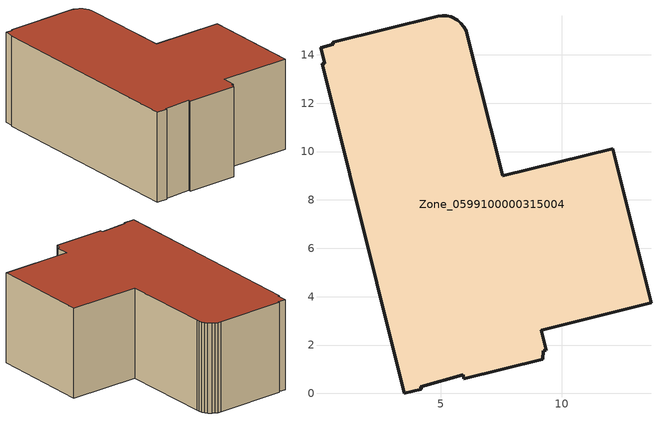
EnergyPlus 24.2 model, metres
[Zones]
Zone_0599100000315004
 floor ground (C_G): 12.11,10.11 13.69,3.75 9.15,2.62 9.35,1.79 9.24,1.76 9.21,1.42 5.95,0.61 5.92,0.78 4.17,0.27 4.19,0.17 3.49,0 0.09,13.62 0.19,13.65 0.02,14.29 0.55,14.43 0.52,14.52 4.87,15.6 5.06,15.62 5.25,15.61 5.43,15.56 5.69,15.43 5.83,15.31 5.95,15.16 6.04,14.99 6.1,14.81 7.56,8.99 z0
 wall outside (C_F): 5.95,15.16 5.83,15.31 5.69,15.43 5.43,15.56 5.25,15.61 5.06,15.62 4.87,15.6 0.52,14.52 0.55,14.43 0.02,14.29 0.19,13.65 0.09,13.62 3.49,0 4.19,0.17 4.17,0.27 5.92,0.78 5.95,0.61 9.21,1.42 9.24,1.76 9.35,1.79 9.15,2.62 13.69,3.75 12.11,10.11 7.56,8.99 6.1,14.81 6.04,14.99 5.95,15.16 z0:5.97
 roof outside (C_R): 9.21,1.42 9.24,1.76 9.35,1.79 9.15,2.62 13.69,3.75 12.11,10.11 7.56,8.99 6.1,14.81 6.04,14.99 5.95,15.16 5.83,15.31 5.69,15.43 5.43,15.56 5.25,15.61 5.06,15.62 4.87,15.6 0.52,14.52 0.55,14.43 0.02,14.29 0.19,13.65 0.09,13.62 3.49,0 4.19,0.17 4.17,0.27 5.92,0.78 5.95,0.61 z5.97
[BUILDING]
Pand.0599100000315004: North Axis=0; Terrain=City; Loads Convergence Tolerance Value=0.04; Temperature Convergence Tolerance Value=0.4; Solar Distribution=FullExterior; Maximum Number of Warmup Days=25; Minimum Number of Warmup Days=1
[Site:Location]
Rotterdam.The.Hague.AP_ZH_NLD Design_Conditions: Latitude=51.96; Longitude=4.45; Time Zone=1; Elevation=-4.5
[SITE:GROUNDTEMPERATURE:BUILDINGSURFACE]
18, 18, 18, 18, 18, 18, 18, 18, 18, 18, 18, 18
[MATERIAL] Thermal Absorptance=0.9; Solar Absorptance=0.7; Visible Absorptance=0.7
Name | Roughness | Thickness | Conductivity | Density | Specific Heat
G.D.1992-2005 | MediumSmooth | 0.15 | 0.06 | 540 | 1210
F.D.1992-2005 | Rough | 0.3 | 0.12 | 1920 | 840
R.D.1992-2005 | MediumRough | 0.2 | 0.08 | 1500 | 1000
[CONSTRUCTION]
C_G: G.D.1992-2005
C_F: F.D.1992-2005
C_R: R.D.1992-2005
[ZONE]
Zone_0599100000315004: Type=1; Multiplier=1; Ceiling Height=Autocalculate; Volume=Autocalculate; Floor Area=autocalculate; Part of Total Floor Area=Yes
[ZONEINFILTRATION:DESIGNFLOWRATE]
Infil_Zone_0599100000315004: Zone or ZoneList or Space or SpaceList=Zone_0599100000315004; Schedule=AlwaysOn; Design Flow Rate Calculation Method=Flow/Area; Flow Rate per Floor Area=0.0021; Constant Term Coefficient=1; Temperature Term Coefficient=0; Velocity Term Coefficient=0; Velocity Squared Term Coefficient=0
[HVACTEMPLATE:ZONE:IDEALLOADSAIRSYSTEM]
Zone_0599100000315004: Maximum Heating Supply Air Temperature=50; Minimum Cooling Supply Air Temperature=13; Maximum Heating Supply Air Humidity Ratio=0.0156; Minimum Cooling Supply Air Humidity Ratio=0.0077; Heating Limit=NoLimit; Cooling Limit=NoLimit; Dehumidification Control Type=ConstantSensibleHeatRatio; Cooling Sensible Heat Ratio=0.7; Dehumidification Setpoint=60; Humidification Control Type=None; Humidification Setpoint=30; Outdoor Air Method=None; Outdoor Air Flow Rate per Person=0.00944; Outdoor Air Flow Rate per Zone Floor Area=0; Outdoor Air Flow Rate per Zone=0; Demand Controlled Ventilation Type=None; Outdoor Air Economizer Type=NoEconomizer; Heat Recovery Type=None; Sensible Heat Recovery Effectiveness=0.7; Latent Heat Recovery Effectiveness=0.65
[ZONECONTROL:THERMOSTAT]
ThermostatControl_Zone_0599100000315004: Zone or ZoneList=Zone_0599100000315004; Control Type Schedule=DualSetpointControlType; Control 1=Thermostat_Zone_0599100000315004; Temperature Difference Between Cutout And Setpoint=0
[THERMOSTATSETPOINT:DUALSETPOINT]
Thermostat_Zone_0599100000315004: Heating Setpoint Temperature Schedule=HeatingSetpoint_Zone_0599100000315004; Cooling Setpoint Temperature Schedule=CoolingSetpoint_Zone_0599100000315004
[SCHEDULE:COMPACT]
HeatingSetpoint_Zone_0599100000315004: Through: 12/31, For: AllDays, Until: 24:00, 21
CoolingSetpoint_Zone_0599100000315004: Through: 12/31, For: AllDays, Until: 24:00, 24
DualSetpointControlType: Through: 12/31, For: AllDays, Until: 24:00, 4
AlwaysOn: Through: 12/31, For: AllDays, Until: 24:00, 1
